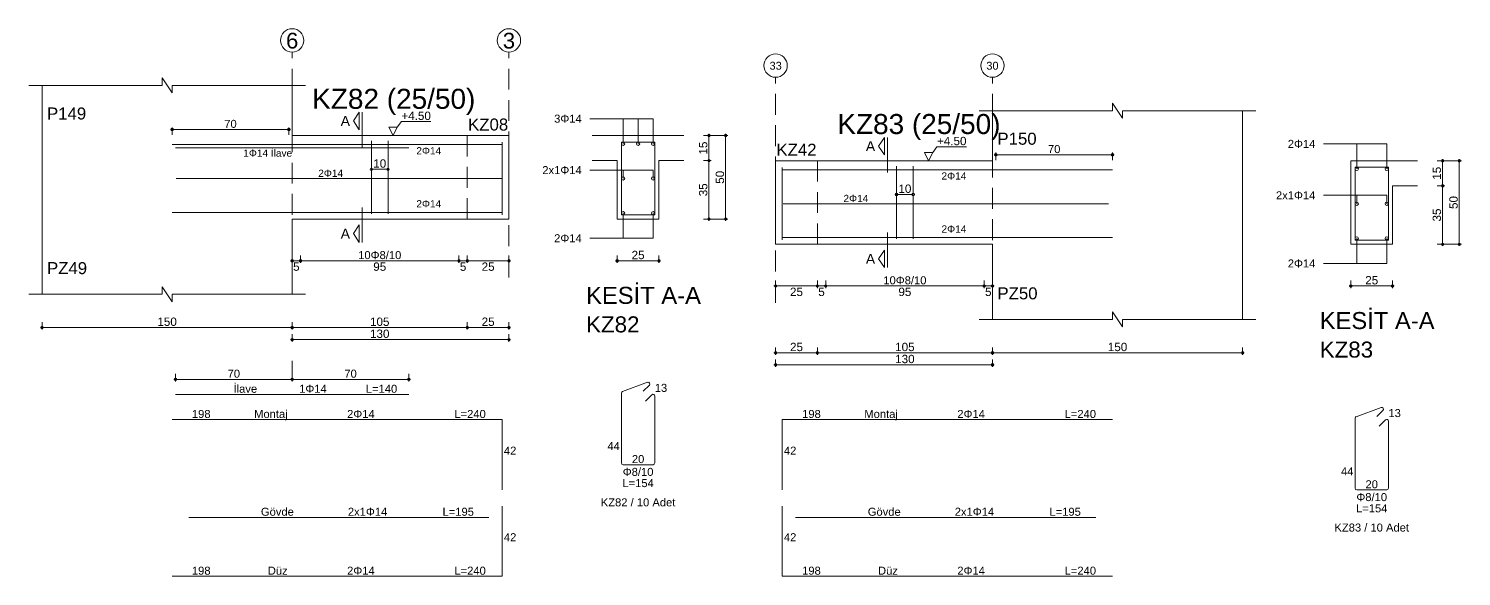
# Model space of a CAD drawing. Header units: millimetres. Extents: x 23801 to 80069, y 9628 to 14137.
# Drawn here: x 31377 to 32665, y 9748 to 10240 of the extents above; entities that cross this region are included whole.
import ezdxf

# ---------------------------------------------------------------- set-up
doc = ezdxf.new("R2010")
doc.units = ezdxf.units.MM
doc.linetypes.add('DASHDOT2', pattern=[12.7, 6.35, -3.175, 0, -3.175])
doc.linetypes.add('DASHED4', pattern=[18.75, 12.5, -6.25])
doc.layers.add('aks', color=251, linetype='DASHDOT2', lineweight=35)
for name, color, linetype in [('Donatı Topl. Uzun. Yazısı', 7, 'Continuous'), ('Donatı Uz. Yazısı', 7, 'Continuous'), ('Donatı Yazısı', 7, 'Continuous'), ('Donatı Çizgisi', 7, 'Continuous'), ('Kiriş', 7, 'Continuous'), ('Standart', 7, 'Continuous'), ('Ölçülendirme', 7, 'Continuous')]:
    doc.layers.add(name, color=color, linetype=linetype)
doc.styles.add('arial_1_18', font='arial.ttf', dxfattribs={"height": 0.2})

# ---------------------------------------------------------------- blocks, each defined once
blk = doc.blocks.new('IDE1071Entity7330')
at = {"layer": 'aks', "color": 30, "linetype": 'DASHED4', "lineweight": 5}
for points in [[(24292.59, 1648.65), (24292.59, 1783.65)], [(24422.59, 1648.65), (24422.59, 1783.65)], [(24292.59, 1587.65), (24292.59, 1598.65)]]:
    blk.add_lwpolyline(points, dxfattribs=at)
at = {"layer": 'aks', "color": 1, "linetype": 'Continuous', "lineweight": 5}
for centre in [(24292.59, 1790.65), (24422.59, 1790.65)]:
    blk.add_circle(centre, 7, dxfattribs=at)
at = {"layer": 'Donatı Çizgisi', "color": 5, "linetype": 'Continuous', "lineweight": 5}
for points in [[(24220.59, 1728.25), (24418.59, 1728.25)], [(24340.09, 1686.85), (24340.09, 1730.45)], [(24350.09, 1686.85), (24350.09, 1730.45)], [(24418.59, 1686.25), (24418.59, 1729.65)], [(24490.01, 1686.15), (24490.01, 1729.75)], [(24490.01, 1729.75), (24510.01, 1729.75)], [(24510.01, 1686.15), (24510.01, 1729.75)], [(24222.59, 1726.25), (24362.59, 1726.25)], [(24223.09, 1707.95), (24418.09, 1707.95)], [(24220.59, 1687.65), (24418.59, 1687.65)], [(24490.01, 1686.15), (24510.01, 1686.15)], [(24490.68, 1580.39), (24505.69, 1585.86)], [(24503.12, 1580.54), (24506.76, 1584.18)], [(24222.59, 1578.65), (24362.59, 1578.65)], [(24490.01, 1537.57), (24490.01, 1579.44)], [(24504.5, 1574.63), (24508.27, 1578.41)], [(24510.01, 1537.57), (24510.01, 1577.69)], [(24220.59, 1563.55), (24418.59, 1563.55)], [(24418.59, 1521.55), (24418.59, 1563.55)], [(24491.03, 1536.55), (24508.99, 1536.55)], [(24230.59, 1505), (24410.59, 1505)], [(24418.59, 1469.7), (24418.59, 1511.7)], [(24220.59, 1469.7), (24418.59, 1469.7)]]:
    blk.add_lwpolyline(points, dxfattribs=at)
for centre in [(24491.01, 1728.75), (24500.01, 1728.75), (24509.01, 1728.75), (24491.01, 1707.95), (24509.01, 1707.95), (24491.01, 1687.15), (24509.01, 1687.15)]:
    blk.add_circle(centre, 1, dxfattribs=at)
for centre, start, end in [((24506.04, 1584.9), 315, 110), ((24491.03, 1579.44), 110, 180), ((24508.99, 1577.69), 0, 135), ((24491.03, 1537.57), 180, 270), ((24508.99, 1537.57), 270, 0)]:
    blk.add_arc(centre, 1.02, start, end, dxfattribs=at)
at = {"layer": 'Kiriş', "color": 1, "linetype": 'Continuous', "lineweight": 5}
for points in [[(24134.59, 1763.65), (24214.59, 1763.65)], [(24142.59, 1638.65), (24142.59, 1763.65)], [(24214.59, 1763.65), (24214.59, 1768.15)], [(24220.59, 1759.15), (24214.59, 1768.15)], [(24220.59, 1759.15), (24220.59, 1763.65)], [(24220.59, 1763.65), (24300.59, 1763.65)], [(24292.59, 1733.65), (24292.59, 1763.65)], [(24292.59, 1733.65), (24422.59, 1733.65)], [(24422.59, 1683.65), (24422.59, 1733.65)], [(24472.51, 1733.65), (24527.51, 1733.65)], [(24472.51, 1718.65), (24487.51, 1718.65)], [(24487.51, 1683.65), (24487.51, 1718.65)], [(24512.51, 1718.65), (24527.51, 1718.65)], [(24512.51, 1683.65), (24512.51, 1718.65)], [(24292.59, 1683.65), (24422.59, 1683.65)], [(24292.59, 1638.65), (24292.59, 1683.65)], [(24487.51, 1683.65), (24512.51, 1683.65)], [(24220.59, 1634.15), (24214.59, 1643.15)], [(24214.59, 1638.65), (24214.59, 1643.15)], [(24134.59, 1638.65), (24214.59, 1638.65)], [(24220.59, 1638.65), (24300.59, 1638.65)], [(24220.59, 1634.15), (24220.59, 1638.65)]]:
    blk.add_lwpolyline(points, dxfattribs=at)
at = {"layer": 'Kiriş', "color": 1, "linetype": 'DASHED4', "lineweight": 5}
for points in [[(24397.59, 1683.65), (24397.59, 1733.65)], [(24422.59, 1683.65), (24422.59, 1733.65)]]:
    blk.add_lwpolyline(points, dxfattribs=at)
at = {"layer": 'Ölçülendirme', "color": 1, "linetype": 'Continuous', "lineweight": 5}
for points in [[(24329.34, 1742.4), (24332.84, 1747.65)], [(24332.84, 1737.15), (24332.84, 1747.65)], [(24334.59, 1726.65), (24334.59, 1747.65)], [(24219.59, 1737.25), (24291.59, 1737.25)], [(24220.59, 1734), (24220.59, 1738.5)], [(24290.59, 1734), (24290.59, 1738.5)], [(24332.84, 1737.15), (24329.34, 1742.4)], [(24353.09, 1733.65), (24350.59, 1738.65)], [(24350.59, 1738.65), (24355.59, 1738.65)], [(24355.59, 1738.65), (24353.09, 1733.65)], [(24355.59, 1738.65), (24358.09, 1741.98)], [(24358.09, 1741.98), (24375.77, 1741.98)], [(24471.01, 1743.75), (24509.01, 1743.75)], [(24491.01, 1728.75), (24491.01, 1743.75)], [(24500.01, 1728.75), (24500.01, 1743.75)], [(24509.01, 1728.75), (24509.01, 1743.75)], [(24353.09, 1733.65), (24353.09, 1733.65)], [(24539.26, 1733.65), (24553.76, 1733.65)], [(24542.51, 1682.65), (24542.51, 1734.65)], [(24552.51, 1682.65), (24552.51, 1734.65)], [(24539.26, 1718.65), (24543.76, 1718.65)], [(24340.09, 1713.45), (24350.09, 1713.45)], [(24471.01, 1712.95), (24509.01, 1712.95)], [(24491.01, 1707.95), (24491.01, 1712.95)], [(24509.01, 1707.95), (24509.01, 1712.95)], [(24334.59, 1669.65), (24334.59, 1690.65)], [(24491.01, 1672.15), (24491.01, 1687.15)], [(24509.01, 1672.15), (24509.01, 1687.15)], [(24329.34, 1674.9), (24332.84, 1680.15)], [(24332.84, 1669.65), (24332.84, 1680.15)], [(24539.26, 1683.65), (24553.76, 1683.65)], [(24332.84, 1669.65), (24329.34, 1674.9)], [(24471.01, 1672.15), (24509.01, 1672.15)], [(24291.59, 1658.65), (24423.59, 1658.65)], [(24292.59, 1657.4), (24292.59, 1661.9)], [(24297.59, 1657.4), (24297.59, 1661.9)], [(24392.59, 1657.4), (24392.59, 1661.9)], [(24397.59, 1657.4), (24397.59, 1661.9)], [(24422.59, 1657.4), (24422.59, 1661.9)], [(24486.51, 1658.65), (24513.51, 1658.65)], [(24487.51, 1657.4), (24487.51, 1661.9)], [(24512.51, 1657.4), (24512.51, 1661.9)], [(24141.59, 1618.65), (24423.59, 1618.65)], [(24142.59, 1617.4), (24142.59, 1621.9)], [(24292.59, 1617.4), (24292.59, 1621.9)], [(24397.59, 1617.4), (24397.59, 1621.9)], [(24422.59, 1617.4), (24422.59, 1621.9)], [(24291.59, 1611.45), (24423.59, 1611.45)], [(24292.59, 1610.2), (24292.59, 1614.7)], [(24422.59, 1610.2), (24422.59, 1614.7)], [(24222.59, 1586.4), (24222.59, 1590.9)], [(24292.59, 1586.4), (24292.59, 1590.9)], [(24292.59, 1586.4), (24292.59, 1590.9)], [(24362.59, 1586.4), (24362.59, 1590.9)], [(24221.59, 1587.65), (24293.59, 1587.65)], [(24291.59, 1587.65), (24363.59, 1587.65)]]:
    blk.add_lwpolyline(points, dxfattribs=at)
for centre in [(24220.59, 1737.25), (24290.59, 1737.25), (24542.51, 1733.65), (24552.51, 1733.65), (24542.51, 1718.65), (24340.09, 1713.45), (24350.09, 1713.45), (24542.51, 1683.65), (24552.51, 1683.65), (24292.59, 1658.65), (24297.59, 1658.65), (24297.59, 1658.65), (24392.59, 1658.65), (24392.59, 1658.65), (24397.59, 1658.65), (24397.59, 1658.65), (24422.59, 1658.65), (24487.51, 1658.65), (24512.51, 1658.65), (24142.59, 1618.65), (24292.59, 1618.65), (24292.59, 1618.65), (24397.59, 1618.65), (24397.59, 1618.65), (24422.59, 1618.65), (24292.59, 1611.45), (24422.59, 1611.45), (24222.59, 1587.65), (24292.59, 1587.65), (24292.59, 1587.65), (24362.59, 1587.65)]:
    blk.add_circle(centre, 0.75, dxfattribs=at)
at = {"layer": 'aks', "color": 1, "linetype": 'Continuous', "lineweight": 5, "style": 'arial_1_18'}
for s, p in [('6', (24288.92, 1785.77)), ('3', (24418.92, 1785.77))]:
    blk.add_text(s, height=9.45, dxfattribs=at).set_placement(p)
at = {"layer": 'Donatı Topl. Uzun. Yazısı', "color": 1, "linetype": 'Continuous', "lineweight": 5, "style": 'arial_1_18'}
for s, p in [('L=140', (24336.76, 1579.61)), ('L=240', (24389.86, 1564.51)), ('L=154', (24490.6, 1523.11)), ('L=195', (24382.76, 1505.96)), ('L=240', (24389.86, 1470.66))]:
    blk.add_text(s, height=4.8, dxfattribs=at).set_placement(p)
at = {"layer": 'Donatı Uz. Yazısı', "color": 1, "linetype": 'Continuous', "lineweight": 5, "style": 'arial_1_18'}
for s, p in [('13', (24510.01, 1580.15)), ('198', (24232.47, 1564.51)), ('42', (24419.55, 1542.55)), ('44', (24481.59, 1545.27)), ('20', (24496.28, 1537.51)), ('42', (24419.55, 1490.7)), ('198', (24232.47, 1470.66))]:
    blk.add_text(s, height=4.8, dxfattribs=at).set_placement(p)
at = {"layer": 'Donatı Yazısı', "color": 5, "linetype": 'Continuous', "lineweight": 5, "style": 'arial_1_18'}
for s, height, p in [('3Φ14', 4.8, (24449.68, 1741.35)), ('1Φ14 İlave', 4.32, (24263.28, 1720.97)), ('2x1Φ14', 4.8, (24442.59, 1710.55)), ('2Φ14', 4.8, (24449.68, 1669.75)), ('1Φ14', 4.8, (24296.79, 1579.61)), ('2Φ14', 4.8, (24325.53, 1564.51)), ('Φ8/10', 4.8, (24490.81, 1529.83)), ('KZ82 / 10 Adet', 4.8, (24477.64, 1511.59)), ('2x1Φ14', 4.8, (24325.99, 1505.96)), ('2Φ14', 4.8, (24325.53, 1470.66))]:
    blk.add_text(s, height=height, dxfattribs=at).set_placement(p)
for p in [(24367.05, 1722.37), (24308.25, 1708.91), (24367.05, 1690.61)]:
    blk.add_text('2Φ14', height=4.32, rotation=360, dxfattribs=at).set_placement(p)
at = {"layer": 'Donatı Yazısı', "color": 1, "linetype": 'Continuous', "lineweight": 5, "style": 'arial_1_18'}
for s, p in [('İlave', (24257.43, 1579.61)), ('Montaj', (24269.77, 1564.51)), ('Gövde', (24273.84, 1505.96)), ('Düz', (24277.97, 1470.66))]:
    blk.add_text(s, height=4.8, dxfattribs=at).set_placement(p)
at = {"layer": 'Kiriş', "color": 1, "linetype": 'Continuous', "lineweight": 5, "style": 'arial_1_18'}
for s, height, p in [('KZ82 (25/50)', 12, (24304.59, 1749.65)), ('P149', 7.2, (24145.59, 1743.25)), ('KZ08', 7.2, (24398.08, 1736.65)), ('PZ49', 7.2, (24145.59, 1650.65)), ('KESİT A-A', 10.2, (24468.81, 1632.85)), ('KZ82', 9.6, (24468.81, 1615.77))]:
    blk.add_text(s, height=height, dxfattribs=at).set_placement(p)
at = {"layer": 'Ölçülendirme', "color": 1, "linetype": 'Continuous', "lineweight": 5, "style": 'arial_1_18'}
for s, height, p in [('A', 5.95, (24321.7, 1739.43)), ('+4.50', 5, (24358.09, 1742.98)), ('70', 4.8, (24251.87, 1738.25)), ('A', 5.95, (24321.7, 1671.93)), ('25', 5, (24496.13, 1659.61)), ('5', 5, (24293.15, 1652.65)), ('95', 5, (24341.21, 1652.65)), ('5', 5, (24393.15, 1652.65)), ('25', 5, (24406.21, 1652.65)), ('150', 5, (24211.77, 1619.65)), ('105', 5, (24339.27, 1619.65)), ('25', 5, (24406.21, 1619.65)), ('130', 5, (24339.27, 1612.45))]:
    blk.add_text(s, height=height, dxfattribs=at).set_placement(p)
for s, rotation, p in [('15', 90, (24541.55, 1722.27)), ('10', 360, (24341.21, 1714.41)), ('50', 90, (24551.55, 1704.77)), ('35', 90, (24541.55, 1697.27))]:
    blk.add_text(s, height=5, rotation=rotation, dxfattribs=at).set_placement(p)
at = {"layer": 'Ölçülendirme', "color": 5, "linetype": 'Continuous', "lineweight": 5, "style": 'arial_1_18'}
for s, p in [('10Φ8/10', (24332.17, 1659.65)), ('70', (24253.87, 1588.65)), ('70', (24323.87, 1588.65))]:
    blk.add_text(s, height=4.8, dxfattribs=at).set_placement(p)
blk = doc.blocks.new('IDE1071Entity7331')
at = {"layer": 'aks', "color": 30, "linetype": 'DASHED4', "lineweight": 5}
for points in [[(24582.49, 1633.55), (24582.49, 1768.55)], [(24712.49, 1633.55), (24712.49, 1768.55)]]:
    blk.add_lwpolyline(points, dxfattribs=at)
at = {"layer": 'aks', "color": 1, "linetype": 'Continuous', "lineweight": 5}
for centre in [(24582.49, 1775.55), (24712.49, 1775.55)]:
    blk.add_circle(centre, 7, dxfattribs=at)
at = {"layer": 'Donatı Çizgisi', "color": 5, "linetype": 'Continuous', "lineweight": 5}
for points in [[(24586.49, 1671.15), (24586.49, 1714.55)], [(24586.49, 1713.15), (24784.49, 1713.15)], [(24654.99, 1671.75), (24654.99, 1715.35)], [(24664.99, 1671.75), (24664.99, 1715.35)], [(24929.91, 1671.05), (24929.91, 1714.65)], [(24929.91, 1714.65), (24949.91, 1714.65)], [(24949.91, 1671.05), (24949.91, 1714.65)], [(24586.99, 1692.85), (24781.99, 1692.85)], [(24586.49, 1672.55), (24784.49, 1672.55)], [(24929.91, 1671.05), (24949.91, 1671.05)], [(24586.49, 1521.55), (24586.49, 1563.55)], [(24586.49, 1563.55), (24784.49, 1563.55)], [(24929.91, 1522.47), (24929.91, 1564.34)], [(24930.58, 1565.29), (24945.59, 1570.76)], [(24943.02, 1565.44), (24946.66, 1569.08)], [(24944.39, 1559.53), (24948.17, 1563.31)], [(24949.91, 1522.47), (24949.91, 1562.59)], [(24930.93, 1521.45), (24948.89, 1521.45)], [(24586.49, 1469.7), (24586.49, 1511.7)], [(24594.49, 1505), (24774.49, 1505)], [(24586.49, 1469.7), (24784.49, 1469.7)]]:
    blk.add_lwpolyline(points, dxfattribs=at)
for centre in [(24930.91, 1713.65), (24948.91, 1713.65), (24930.91, 1692.85), (24948.91, 1692.85), (24930.91, 1672.05), (24948.91, 1672.05)]:
    blk.add_circle(centre, 1, dxfattribs=at)
for centre, start, end in [((24930.93, 1564.34), 110, 180), ((24945.94, 1569.8), 315, 110), ((24948.89, 1562.59), 0, 135), ((24930.93, 1522.47), 180, 270), ((24948.89, 1522.47), 270, 0)]:
    blk.add_arc(centre, 1.02, start, end, dxfattribs=at)
at = {"layer": 'Kiriş', "color": 1, "linetype": 'Continuous', "lineweight": 5}
for points in [[(24784.49, 1748.55), (24784.49, 1753.05)], [(24790.49, 1744.05), (24784.49, 1753.05)], [(24704.49, 1748.55), (24784.49, 1748.55)], [(24712.49, 1718.55), (24712.49, 1748.55)], [(24790.49, 1744.05), (24790.49, 1748.55)], [(24790.49, 1748.55), (24870.49, 1748.55)], [(24862.49, 1623.55), (24862.49, 1748.55)], [(24582.49, 1668.55), (24582.49, 1718.55)], [(24582.49, 1718.55), (24712.49, 1718.55)], [(24927.41, 1668.55), (24927.41, 1718.55)], [(24927.41, 1718.55), (24967.41, 1718.55)], [(24952.41, 1703.55), (24967.41, 1703.55)], [(24952.41, 1668.55), (24952.41, 1703.55)], [(24582.49, 1668.55), (24712.49, 1668.55)], [(24712.49, 1623.55), (24712.49, 1668.55)], [(24927.41, 1668.55), (24952.41, 1668.55)], [(24790.49, 1619.05), (24784.49, 1628.05)], [(24784.49, 1623.55), (24784.49, 1628.05)], [(24704.49, 1623.55), (24784.49, 1623.55)], [(24790.49, 1623.55), (24870.49, 1623.55)], [(24790.49, 1619.05), (24790.49, 1623.55)]]:
    blk.add_lwpolyline(points, dxfattribs=at)
at = {"layer": 'Kiriş', "color": 1, "linetype": 'DASHED4', "lineweight": 5}
for points in [[(24582.49, 1668.55), (24582.49, 1718.55)], [(24607.49, 1668.55), (24607.49, 1718.55)]]:
    blk.add_lwpolyline(points, dxfattribs=at)
at = {"layer": 'Ölçülendirme', "color": 1, "linetype": 'Continuous', "lineweight": 5}
for points in [[(24644.24, 1727.3), (24647.74, 1732.55)], [(24647.74, 1722.05), (24644.24, 1727.3)], [(24647.74, 1722.05), (24647.74, 1732.55)], [(24649.49, 1711.55), (24649.49, 1732.55)], [(24676.74, 1723.55), (24679.24, 1726.88)], [(24679.24, 1726.88), (24696.92, 1726.88)], [(24910.91, 1728.65), (24948.91, 1728.65)], [(24930.91, 1713.65), (24930.91, 1728.65)], [(24948.91, 1713.65), (24948.91, 1728.65)], [(24674.24, 1718.55), (24671.74, 1723.55)], [(24671.74, 1723.55), (24676.74, 1723.55)], [(24676.74, 1723.55), (24674.24, 1718.55)], [(24674.24, 1718.55), (24674.24, 1718.55)], [(24713.49, 1722.15), (24785.49, 1722.15)], [(24714.49, 1718.9), (24714.49, 1723.4)], [(24784.49, 1718.9), (24784.49, 1723.4)], [(24979.16, 1718.55), (24993.66, 1718.55)], [(24982.41, 1667.55), (24982.41, 1719.55)], [(24992.41, 1667.55), (24992.41, 1719.55)], [(24979.16, 1703.55), (24983.66, 1703.55)], [(24654.99, 1698.35), (24664.99, 1698.35)], [(24910.91, 1697.85), (24948.91, 1697.85)], [(24930.91, 1692.85), (24930.91, 1697.85)], [(24948.91, 1692.85), (24948.91, 1697.85)], [(24649.49, 1654.55), (24649.49, 1675.55)], [(24930.91, 1657.05), (24930.91, 1672.05)], [(24948.91, 1657.05), (24948.91, 1672.05)], [(24979.16, 1668.55), (24993.66, 1668.55)], [(24644.24, 1659.8), (24647.74, 1665.05)], [(24647.74, 1654.55), (24644.24, 1659.8)], [(24647.74, 1654.55), (24647.74, 1665.05)], [(24910.91, 1657.05), (24948.91, 1657.05)], [(24581.49, 1643.55), (24713.49, 1643.55)], [(24582.49, 1642.3), (24582.49, 1646.8)], [(24607.49, 1642.3), (24607.49, 1646.8)], [(24612.49, 1642.3), (24612.49, 1646.8)], [(24707.49, 1642.3), (24707.49, 1646.8)], [(24712.49, 1642.3), (24712.49, 1646.8)], [(24926.41, 1643.55), (24953.41, 1643.55)], [(24927.41, 1642.3), (24927.41, 1646.8)], [(24952.41, 1642.3), (24952.41, 1646.8)], [(24582.49, 1602.3), (24582.49, 1606.8)], [(24607.49, 1602.3), (24607.49, 1606.8)], [(24712.49, 1602.3), (24712.49, 1606.8)], [(24862.49, 1602.3), (24862.49, 1606.8)], [(24581.49, 1603.55), (24863.49, 1603.55)], [(24582.49, 1595.1), (24582.49, 1599.6)], [(24712.49, 1595.1), (24712.49, 1599.6)], [(24581.49, 1596.35), (24713.49, 1596.35)]]:
    blk.add_lwpolyline(points, dxfattribs=at)
for centre in [(24714.49, 1722.15), (24784.49, 1722.15), (24982.41, 1718.55), (24992.41, 1718.55), (24982.41, 1703.55), (24654.99, 1698.35), (24664.99, 1698.35), (24982.41, 1668.55), (24992.41, 1668.55), (24582.49, 1643.55), (24607.49, 1643.55), (24607.49, 1643.55), (24612.49, 1643.55), (24612.49, 1643.55), (24707.49, 1643.55), (24707.49, 1643.55), (24712.49, 1643.55), (24927.41, 1643.55), (24952.41, 1643.55), (24582.49, 1603.55), (24607.49, 1603.55), (24607.49, 1603.55), (24712.49, 1603.55), (24712.49, 1603.55), (24862.49, 1603.55), (24582.49, 1596.35), (24712.49, 1596.35)]:
    blk.add_circle(centre, 0.75, dxfattribs=at)
at = {"layer": 'aks', "color": 1, "linetype": 'Continuous', "lineweight": 5, "style": 'arial_1_18'}
for s, p in [('33', (24578.82, 1773.11)), ('30', (24708.82, 1773.11))]:
    blk.add_text(s, height=4.725, dxfattribs=at).set_placement(p)
at = {"layer": 'Donatı Topl. Uzun. Yazısı', "color": 1, "linetype": 'Continuous', "lineweight": 5, "style": 'arial_1_18'}
for s, p in [('L=240', (24755.76, 1564.51)), ('L=154', (24930.49, 1508.01)), ('L=195', (24746.66, 1505.96)), ('L=240', (24755.76, 1470.66))]:
    blk.add_text(s, height=4.8, dxfattribs=at).set_placement(p)
at = {"layer": 'Donatı Uz. Yazısı', "color": 1, "linetype": 'Continuous', "lineweight": 5, "style": 'arial_1_18'}
for s, p in [('198', (24598.37, 1564.51)), ('13', (24949.91, 1565.05)), ('42', (24587.45, 1542.55)), ('44', (24921.49, 1530.17)), ('20', (24936.18, 1522.41)), ('42', (24587.45, 1490.7)), ('198', (24598.37, 1470.66))]:
    blk.add_text(s, height=4.8, dxfattribs=at).set_placement(p)
at = {"layer": 'Donatı Yazısı', "color": 5, "linetype": 'Continuous', "lineweight": 5, "style": 'arial_1_18'}
for s, p in [('2Φ14', (24889.58, 1726.25)), ('2x1Φ14', (24882.49, 1695.45)), ('2Φ14', (24889.58, 1654.65)), ('2Φ14', (24691.43, 1564.51)), ('Φ8/10', (24930.71, 1514.73)), ('2x1Φ14', (24689.89, 1505.96)), ('KZ83 / 10 Adet', (24917.54, 1496.49)), ('2Φ14', (24691.43, 1470.66))]:
    blk.add_text(s, height=4.8, dxfattribs=at).set_placement(p)
for p in [(24681.95, 1707.27), (24623.15, 1693.81), (24681.95, 1675.51)]:
    blk.add_text('2Φ14', height=4.32, rotation=360, dxfattribs=at).set_placement(p)
at = {"layer": 'Donatı Yazısı', "color": 1, "linetype": 'Continuous', "lineweight": 5, "style": 'arial_1_18'}
for s, p in [('Montaj', (24635.66, 1564.51)), ('Gövde', (24637.74, 1505.96)), ('Düz', (24643.87, 1470.66))]:
    blk.add_text(s, height=4.8, dxfattribs=at).set_placement(p)
at = {"layer": 'Kiriş', "color": 1, "linetype": 'Continuous', "lineweight": 5, "style": 'arial_1_18'}
for s, height, p in [('KZ83 (25/50)', 12, (24619.49, 1734.55)), ('P150', 7.2, (24715.49, 1728.15)), ('KZ42', 7.2, (24582.97, 1721.55)), ('PZ50', 7.2, (24715.49, 1635.55)), ('KESİT A-A', 10.2, (24908.71, 1617.75)), ('KZ83', 9.6, (24908.71, 1600.67))]:
    blk.add_text(s, height=height, dxfattribs=at).set_placement(p)
at = {"layer": 'Ölçülendirme', "color": 1, "linetype": 'Continuous', "lineweight": 5, "style": 'arial_1_18'}
for s, height, p in [('A', 5.95, (24636.6, 1724.33)), ('+4.50', 5, (24679.24, 1727.88)), ('70', 4.8, (24745.76, 1723.15)), ('A', 5.95, (24636.6, 1656.83)), ('25', 5, (24936.03, 1644.51)), ('25', 5, (24591.11, 1637.55)), ('5', 5, (24608.05, 1637.55)), ('95', 5, (24656.11, 1637.55)), ('5', 5, (24708.05, 1637.55)), ('25', 5, (24591.11, 1604.55)), ('105', 5, (24654.16, 1604.55)), ('150', 5, (24781.67, 1604.55)), ('130', 5, (24654.16, 1597.35))]:
    blk.add_text(s, height=height, dxfattribs=at).set_placement(p)
for s, rotation, p in [('15', 90, (24981.45, 1707.17)), ('10', 360, (24656.11, 1699.31)), ('50', 90, (24991.45, 1689.67)), ('35', 90, (24981.45, 1682.17))]:
    blk.add_text(s, height=5, rotation=rotation, dxfattribs=at).set_placement(p)
at = {"layer": 'Ölçülendirme', "color": 5, "linetype": 'Continuous', "lineweight": 5, "style": 'arial_1_18'}
blk.add_text('10Φ8/10', height=4.8, dxfattribs=at).set_placement((24647.06, 1644.55))

msp = doc.modelspace()

# ---------------------------------------------------------------- block references
at = {"layer": 'Standart', "xscale": 1.5, "yscale": 1.5, "zscale": 1.5}
for name in ['IDE1071Entity7330', 'IDE1071Entity7331']:
    msp.add_blockref(name, (-4825.1, 7543.9), dxfattribs=at)

doc.saveas('drawing.dxf')
